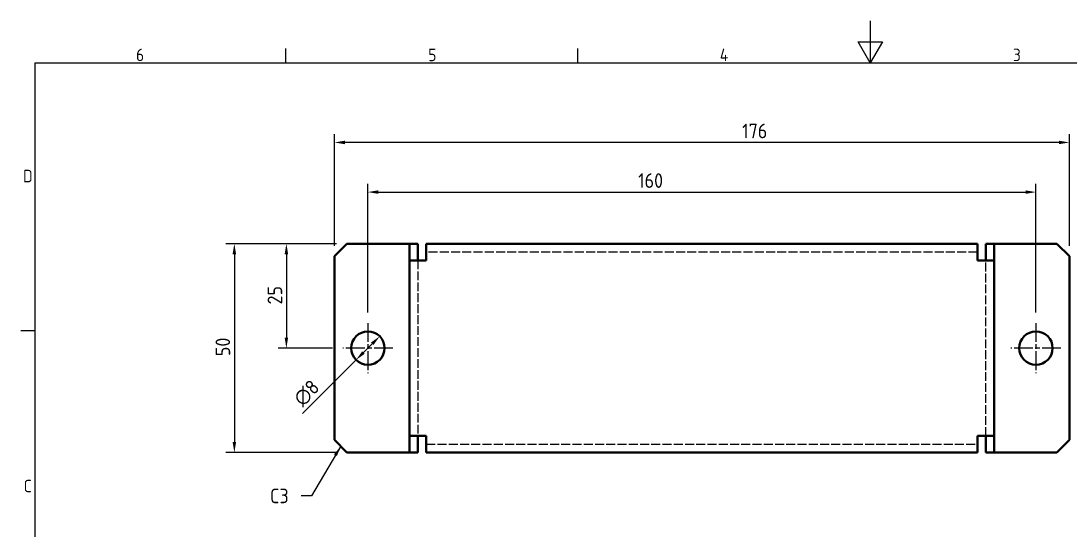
# Model space of a CAD drawing. Header units: millimetres. Extents: x 0 to 420, y 0 to 297.
# Drawn here: x 6.6 to 257.8, y 175.1 to 297 of the extents above; entities that cross this region are included whole.
import ezdxf

# ---------------------------------------------------------------- set-up
doc = ezdxf.new("R2010")
doc.units = ezdxf.units.MM
doc.linetypes.add('CHAIN', pattern=[0.3543, 0.2362, -0.0295, 0.0591, -0.0295])
doc.linetypes.add('DASHED', pattern=[0.2067, 0.1654, -0.0413])
doc.layers.get('0').update_dxf_attribs({"color": 3, "lineweight": 25})
for name, color, linetype, lineweight in [('가려진 것(ISO)', 2, 'DASHED', 18), ('가시적인 것(ISO)', 3, 'Continuous', 40), ('경계(ISO)', 7, 'Continuous', 25), ('기호(ISO)', 5, 'Continuous', 25), ('중심 표식(ISO)', 1, 'Continuous', 25), ('치수(ISO)', 2, 'Continuous', 25)]:
    doc.layers.add(name, color=color, linetype=linetype, lineweight=lineweight)
doc.styles.add('문자 텍스트_M2B', font='isocp.shx')
doc.styles.add('치수 텍스트_PSTEK_POSCO', font='isocp.shx')
doc.dimstyles.new('치수_PSTEK_POSCO', dxfattribs={"dimtxt": 3.5, "dimasz": 2.5, "dimexe": 2, "dimexo": 2.5, "dimgap": 1, "dimtad": 1, "dimrnd": 1e-08, "dimdsep": 46, "dimtxsty": '치수 텍스트_PSTEK_POSCO', "dimcen": 0.09, "dimdle": 10, "dimclrd": 7, "dimclre": 7, "dimclrt": 2, "dimadec": 1, "dimazin": 2, "dimtfac": 1, "dimtmove": 0, "dimatfit": 3, "dimfxl": 0, "dimtolj": 1, "dimlwd": -1, "dimlwe": -1, "dimarcsym": 0})
doc.dimstyles.new('치수_PSTEK_POSCO$7', dxfattribs={"dimtxt": 3.5, "dimasz": 2.5, "dimexe": 2, "dimexo": 2.5, "dimgap": 1, "dimtad": 1, "dimrnd": 1e-08, "dimdsep": 46, "dimtxsty": '치수 텍스트_PSTEK_POSCO', "dimcen": 0.09, "dimdle": 10, "dimclrd": 7, "dimclre": 7, "dimclrt": 2, "dimadec": 1, "dimazin": 2, "dimtfac": 1, "dimtmove": 0, "dimatfit": 3, "dimfxl": 0, "dimtolj": 1, "dimlwd": -1, "dimlwe": -1, "dimarcsym": 0})

# ---------------------------------------------------------------- blocks, each defined once
blk = doc.blocks.new('경계 Default Border')
at = {"layer": '경계(ISO)'}
for p, q in [((70, 287), (70, 290.4)), ((140, 287), (140, 290.4)), ((10, 222.75), (6.6, 222.75))]:
    blk.add_line(p, q, dxfattribs=at)
at = {"layer": '경계(ISO)', "flags": 128}
for points in [[(210, 297), (210, 287), (207.11, 292), (212.89, 292), (210, 287)], [(10, 10), (10, 287), (410, 287), (410, 10), (10, 10)]]:
    blk.add_lwpolyline(points, dxfattribs=at)
at = {"layer": '경계(ISO)', "color": 2, "char_height": 3, "attachment_point": 7, "style": '문자 텍스트_M2B'}
for s, insert in [('6', (34.14, 287.37)), ('5', (104.14, 287.37)), ('4', (173.97, 287.4)), ('3', (244.17, 287.37)), ('D', (7.08, 258.35)), ('C', (7.24, 184.1))]:
    blk.add_mtext(s, dxfattribs=dict(at, insert=insert))
blk = doc.blocks.new('*D22')
at = {"layer": 'Defpoints', "color": 0, "transparency": 16777216}
for p in [(249.68, 256.01), (89.68, 224.63), (249.68, 224.63)]:
    blk.add_point(p, dxfattribs=at)
at = {"layer": '치수(ISO)', "color": 7, "transparency": 16777216}
for p, q in [((89.68, 227.13), (89.68, 258.01)), ((249.68, 227.13), (249.68, 258.01)), ((92.18, 256.01), (247.18, 256.01))]:
    blk.add_line(p, q, dxfattribs=at)
for points in [[(92.18, 256.43), (92.18, 255.59), (89.68, 256.01)], [(247.18, 256.43), (247.18, 255.59), (249.68, 256.01)]]:
    blk.add_solid(points, dxfattribs=at)
at = {"layer": '치수(ISO)', "color": 2, "transparency": 16777216, "insert": (154.38, 258.76), "char_height": 3.5, "attachment_point": 4, "style": '치수 텍스트_PSTEK_POSCO'}
blk.add_mtext('\\A1;160', dxfattribs=at)
blk = doc.blocks.new('*D24')
at = {"layer": 'Defpoints', "color": 0, "transparency": 16777216}
for p in [(81.68, 267.9), (81.68, 240.63), (257.68, 240.63)]:
    blk.add_point(p, dxfattribs=at)
at = {"layer": '치수(ISO)', "color": 7, "transparency": 16777216}
for p, q in [((81.68, 243.13), (81.68, 269.9)), ((257.68, 243.13), (257.68, 269.9)), ((255.18, 267.9), (84.18, 267.9))]:
    blk.add_line(p, q, dxfattribs=at)
for points in [[(84.18, 268.32), (84.18, 267.48), (81.68, 267.9)], [(255.18, 268.32), (255.18, 267.48), (257.68, 267.9)]]:
    blk.add_solid(points, dxfattribs=at)
at = {"layer": '치수(ISO)', "color": 2, "transparency": 16777216, "insert": (179.29, 270.65), "char_height": 3.5, "attachment_point": 4, "style": '치수 텍스트_PSTEK_POSCO'}
blk.add_mtext('\\A1;176', dxfattribs=at)
blk = doc.blocks.new('*D25')
at = {"layer": 'Defpoints', "color": 0, "transparency": 16777216}
for p in [(84.68, 243.63), (70.16, 218.63), (83.68, 218.63)]:
    blk.add_point(p, dxfattribs=at)
at = {"layer": '치수(ISO)', "color": 7, "transparency": 16777216}
for p, q in [((82.18, 243.63), (68.16, 243.63)), ((70.16, 241.13), (70.16, 221.13)), ((81.18, 218.63), (68.16, 218.63))]:
    blk.add_line(p, q, dxfattribs=at)
for points in [[(69.75, 241.13), (70.58, 241.13), (70.16, 243.63)], [(69.75, 221.13), (70.58, 221.13), (70.16, 218.63)]]:
    blk.add_solid(points, dxfattribs=at)
at = {"layer": '치수(ISO)', "color": 2, "transparency": 16777216, "insert": (67.41, 229.09), "char_height": 3.5, "attachment_point": 4, "rotation": 90, "style": '치수 텍스트_PSTEK_POSCO'}
blk.add_mtext('\\A1;25', dxfattribs=at)
blk = doc.blocks.new('*D26')
at = {"layer": 'Defpoints', "color": 0, "transparency": 16777216}
for p in [(84.68, 243.63), (57.7, 193.63), (84.68, 193.63)]:
    blk.add_point(p, dxfattribs=at)
at = {"layer": '치수(ISO)', "color": 7, "transparency": 16777216}
for p, q in [((82.18, 243.63), (55.7, 243.63)), ((57.7, 241.13), (57.7, 196.13)), ((82.18, 193.63), (55.7, 193.63))]:
    blk.add_line(p, q, dxfattribs=at)
for points in [[(57.28, 241.13), (58.12, 241.13), (57.7, 243.63)], [(57.28, 196.13), (58.12, 196.13), (57.7, 193.63)]]:
    blk.add_solid(points, dxfattribs=at)
at = {"layer": '치수(ISO)', "color": 2, "transparency": 16777216, "insert": (54.95, 216.71), "char_height": 3.5, "attachment_point": 4, "rotation": 90, "style": '치수 텍스트_PSTEK_POSCO'}
blk.add_mtext('\\A1;50', dxfattribs=at)
blk = doc.blocks.new('*D27')
at = {"layer": 'Defpoints', "color": 0, "transparency": 16777216}
for p in [(92.51, 221.46), (86.85, 215.81)]:
    blk.add_point(p, dxfattribs=at)
at = {"layer": '치수(ISO)', "color": 7, "transparency": 16777216}
for p, q in [((90.74, 219.7), (88.62, 217.57)), ((86.85, 215.81), (74.06, 203.01))]:
    blk.add_line(p, q, dxfattribs=at)
for points in [[(90.45, 219.99), (91.03, 219.4), (92.51, 221.46)], [(88.32, 217.87), (88.91, 217.28), (86.85, 215.81)]]:
    blk.add_solid(points, dxfattribs=at)
at = {"layer": '치수(ISO)', "color": 2, "transparency": 16777216, "insert": (72.82, 205.67), "char_height": 3.5, "attachment_point": 4, "rotation": 45, "style": '치수 텍스트_PSTEK_POSCO'}
blk.add_mtext('\\A1;∅8', dxfattribs=at)

msp = doc.modelspace()

# ---------------------------------------------------------------- linework, layer by layer
at = {"layer": '가려진 것(ISO)', "ltscale": 13.032789}
for p, q in [((235.6795, 241.6345), (103.6795, 241.6345)), ((103.6795, 195.6345), (235.6795, 195.6345))]:
    msp.add_line(p, q, dxfattribs=at)
at = {"layer": '가려진 것(ISO)', "ltscale": 12.699565}
for p, q in [((101.6795, 239.6345), (101.6795, 197.6345)), ((237.6795, 197.6345), (237.6795, 239.6345))]:
    msp.add_line(p, q, dxfattribs=at)
at = {"layer": '가시적인 것(ISO)'}
for p, q in [((81.6795, 240.6345), (84.6795, 243.6345)), ((84.6795, 243.6345), (97.6795, 243.6345)), ((97.6795, 243.6345), (99.6795, 243.6345)), ((99.6795, 243.6345), (101.6795, 243.6345)), ((99.6795, 239.6345), (99.6795, 243.6345)), ((101.6795, 243.6345), (101.6795, 239.6345)), ((103.6795, 243.6345), (235.6795, 243.6345)), ((103.6795, 243.6345), (103.6795, 239.6345)), ((235.6795, 239.6345), (235.6795, 243.6345)), ((237.6795, 243.6345), (239.6795, 243.6345)), ((237.6795, 239.6345), (237.6795, 243.6345)), ((239.6795, 243.6345), (239.6795, 239.6345)), ((241.6795, 243.6345), (239.6795, 243.6345)), ((254.6795, 243.6345), (241.6795, 243.6345)), ((254.6795, 243.6345), (257.6795, 240.6345)), ((81.6795, 240.6345), (81.6795, 196.6345)), ((99.6795, 239.6345), (103.6795, 239.6345)), ((99.6795, 197.6345), (99.6795, 239.6345)), ((235.6795, 239.6345), (239.6795, 239.6345)), ((239.6795, 239.6345), (239.6795, 197.6345)), ((257.6795, 196.6345), (257.6795, 240.6345)), ((84.6795, 193.6345), (81.6795, 196.6345)), ((99.6795, 193.6345), (99.6795, 197.6345)), ((103.6795, 197.6345), (99.6795, 197.6345)), ((101.6795, 197.6345), (101.6795, 193.6345)), ((103.6795, 197.6345), (103.6795, 193.6345)), ((235.6795, 193.6345), (235.6795, 197.6345)), ((239.6795, 197.6345), (235.6795, 197.6345)), ((237.6795, 193.6345), (237.6795, 197.6345)), ((239.6795, 197.6345), (239.6795, 193.6345)), ((257.6795, 196.6345), (254.6795, 193.6345)), ((84.6795, 193.6345), (97.6795, 193.6345)), ((97.6795, 193.6345), (99.6795, 193.6345)), ((101.6795, 193.6345), (99.6795, 193.6345)), ((235.6795, 193.6345), (103.6795, 193.6345)), ((239.6795, 193.6345), (237.6795, 193.6345)), ((241.6795, 193.6345), (239.6795, 193.6345)), ((254.6795, 193.6345), (241.6795, 193.6345))]:
    msp.add_line(p, q, dxfattribs=at)
for centre in [(89.6795, 218.6345), (249.6795, 218.6345)]:
    msp.add_circle(centre, 4, dxfattribs=at)
at = {"layer": '중심 표식(ISO)', "linetype": 'CHAIN', "ltscale": 19.051651}
for p, q in [((89.6795, 224.6345), (89.6795, 212.6345)), ((249.6795, 224.6345), (249.6795, 212.6345)), ((95.6795, 218.6345), (83.6795, 218.6345)), ((255.6795, 218.6345), (243.6795, 218.6345))]:
    msp.add_line(p, q, dxfattribs=at)

# ---------------------------------------------------------------- block references
msp.add_blockref('경계 Default Border', (0, 0))

# ---------------------------------------------------------------- texts
at = {"layer": '기호(ISO)', "color": 2, "insert": (66.244, 183.2262), "char_height": 3.5, "attachment_point": 4, "style": '치수 텍스트_PSTEK_POSCO'}
msp.add_mtext('{C3}', dxfattribs=at)

# ---------------------------------------------------------------- dimensions: what is measured, and where the dimension line sits
at = {"layer": '치수(ISO)', "color": 7}
dim = msp.add_linear_dim(base=(81.6795, 267.9015), p1=(257.6795, 240.6345), p2=(81.6795, 240.6345), dimstyle='치수_PSTEK_POSCO', override={"dimdec": 2, "dimtp": 0, "dimtm": 0, "dimtdec": 2, "dimtofl": 0, "dimatfit": 1}, dxfattribs=at)
dim.commit()
dim.dimension.update_dxf_attribs({"geometry": '*D24', "text_midpoint": (182.1795, 267.9015), "dimtype": 160})
for base, p1, p2, angle, picture, middle in [((249.6795, 256.0097), (89.6795, 224.6345), (249.6795, 224.6345), 180, '*D22', (157.1795, 256.0097)), ((57.7011, 193.6345), (84.6795, 243.6345), (84.6795, 193.6345), 270, '*D26', (57.7011, 218.6345)), ((70.1622, 218.6345), (84.6795, 243.6345), (83.6795, 218.6345), 90, '*D25', (70.1622, 231.1345))]:
    dim = msp.add_linear_dim(base=base, p1=p1, p2=p2, angle=angle, dimstyle='치수_PSTEK_POSCO', override={"dimdec": 2, "dimtp": 0, "dimtm": 0, "dimtdec": 2, "dimtofl": 0, "dimatfit": 1}, dxfattribs=at)
    dim.commit()
    dim.dimension.update_dxf_attribs({"geometry": picture, "text_midpoint": middle, "dimtype": 160})
dim = msp.add_diameter_dim_2p(p1=(92.508, 221.4629), p2=(86.8511, 215.806), dimstyle='치수_PSTEK_POSCO', override={"dimdec": 2, "dimlfac": 1, "dimtp": 0, "dimtm": 0, "dimtdec": 2, "dimatfit": 2}, dxfattribs=at)
dim.commit()
dim.dimension.update_dxf_attribs({"geometry": '*D27', "text_midpoint": (76.3753, 205.3302), "dimtype": 163})

# ---------------------------------------------------------------- leaders
at = {"layer": '기호(ISO)', "color": 7, "annotation_type": 0, "has_hookline": 1, "hookline_direction": 1, "text_width": 4.1581}
msp.add_leader([(83.1795, 195.1345), (76.1922, 183.2262), (73.6922, 183.2262)], dimstyle='치수_PSTEK_POSCO$7', override={"dimtad": 0}, dxfattribs=at)

doc.saveas('drawing.dxf')
